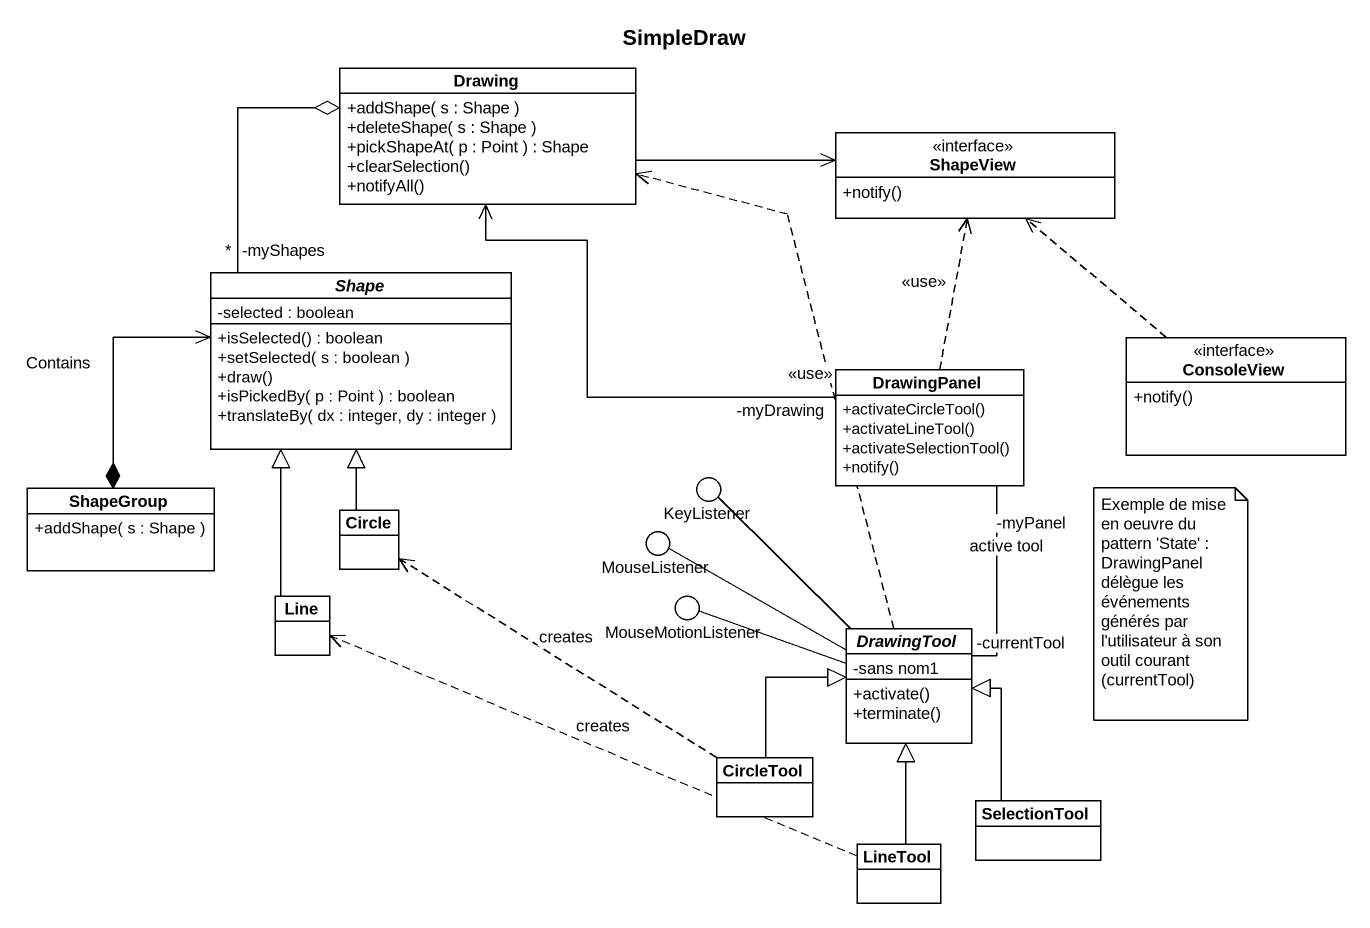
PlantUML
@startuml
title SimpleDraw
allowmixing
hide circle
hide empty members
skinparam classAttributeIconSize 0
class Drawing {
  +addShape( s : Shape )
  +deleteShape( s : Shape )
  +pickShapeAt( p : Point ) : Shape
  +clearSelection()
  +notifyAll()
}
interface ShapeView {
  +notify()
}
abstract class Shape {
  -selected : boolean
  +isSelected() : boolean
  +setSelected( s : boolean )
  +draw()
  +isPickedBy( p : Point ) : boolean
  +translateBy( dx : integer, dy : integer )
}
interface ConsoleView {
  +notify()
}
class DrawingPanel {
  +activateCircleTool()
  +activateLineTool()
  +activateSelectionTool()
  +notify()
}
class ShapeGroup {
  +addShape( s : Shape )
}
() KeyListener
class "Circle" as Circle_
() MouseListener
class Line
() MouseMotionListener
abstract class DrawingTool {
  -sans nom1
  +activate()
  +terminate()
}
class CircleTool
class SelectionTool
class LineTool
Drawing -right-> ShapeView
Drawing o-- "-myShapes\n*" Shape
Drawing <-- "-myDrawing" DrawingPanel
ConsoleView .up.> ShapeView
DrawingPanel .up.> ShapeView : <<use>>
DrawingPanel "-myPanel" -- "-currentTool" DrawingTool : active tool
ShapeGroup *-up-> Shape : Contains
Circle_ -up-|> Shape
Line -up-|> Shape
DrawingTool .up.> Drawing : <<use>>
DrawingTool -up- KeyListener
DrawingTool -left- MouseListener
DrawingTool -left- MouseMotionListener
CircleTool .up.> Circle_ : creates
CircleTool -up-|> DrawingTool
SelectionTool -up-|> DrawingTool
LineTool .left.> Line : creates
LineTool -up-|> DrawingTool
note as N1
  Exemple de mise en oeuvre du pattern 'State' : DrawingPanel délègue les événements générés par l'utilisateur à son outil courant (currentTool)
end note
@enduml
